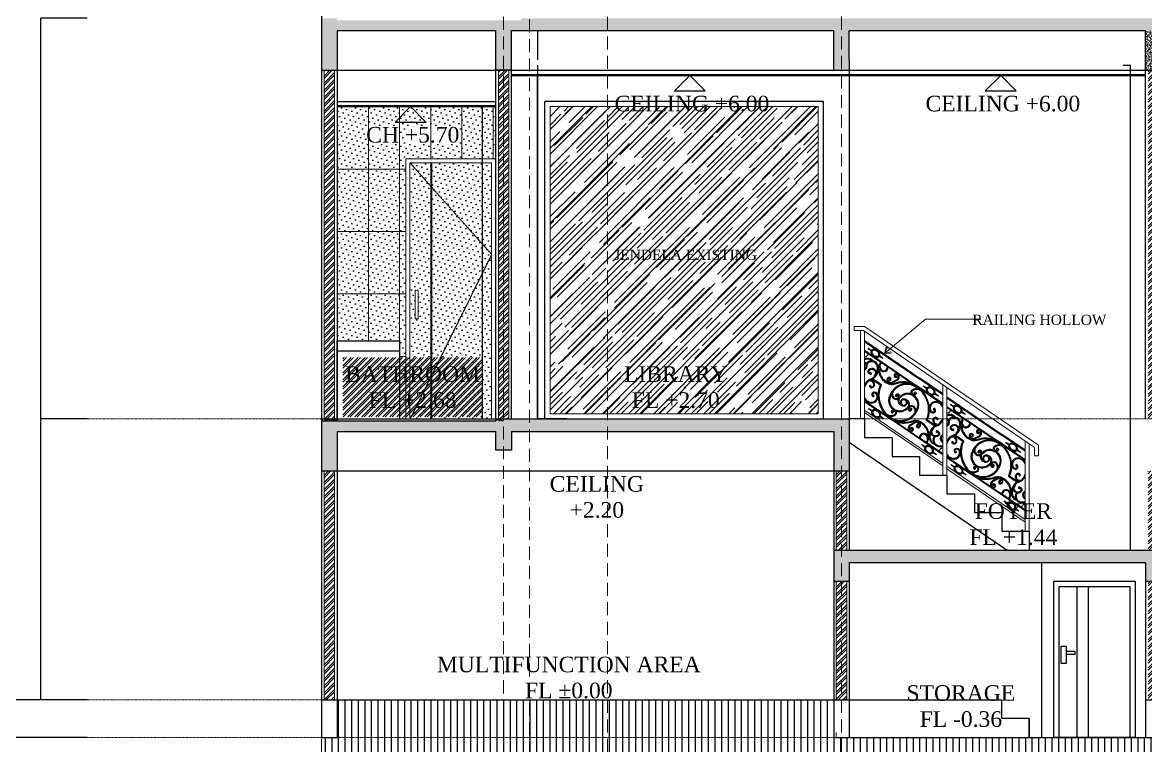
# Model space of a CAD drawing. Header units: millimetres. Extents: x -9564 to 494436, y -140371 to 4257.
# Drawn here: x 292177 to 302972, y -15362 to -8415 of the extents above; entities that cross this region are included whole.
import ezdxf

# ---------------------------------------------------------------- set-up
doc = ezdxf.new("R2010")
doc.units = ezdxf.units.MM
doc.header["$MEASUREMENT"] = 0
for name, pattern in [('DASHED', [0.75, 0.5, -0.25]), ('HIDDEN2', [0.1875, 0.125, -0.0625]), ('SLD-Solid', [0])]:
    doc.linetypes.add(name, pattern=pattern)
doc.layers.get('DEFPOINTS').update_dxf_attribs({"lineweight": 18})
for name, color, linetype, lineweight in [('8', 8, 'Continuous', 5), ('AS', 8, 'HIDDEN2', 5), ('DIM', 1, 'Continuous', 5), ('Dimensi', 252, 'Continuous', 9), ('DINDING', 1, 'Continuous', 20), ('DOOR OPENING', 4, 'SLD-Solid', 5), ('H. Dinding', 45, 'Continuous', 9)]:
    doc.layers.add(name, color=color, linetype=linetype, lineweight=lineweight)
for name, color, linetype in [('garis tipis', 251, 'Continuous'), ('gr', 251, 'Continuous'), ('HACH', 251, 'Continuous'), ('TEXT', 4, 'Continuous')]:
    doc.layers.add(name, color=color, linetype=linetype)
doc.styles.add('style1', font='times.ttf', dxfattribs={"height": 0.15})
doc.styles.add('style2', font='times.ttf', dxfattribs={"height": 0.18})
doc.dimstyles.new('ISO-25', dxfattribs={"dimtxt": 0.18, "dimasz": 0.12, "dimexe": 0.1, "dimexo": 0.1, "dimgap": 0.0625, "dimtad": 1, "dimtoh": 1, "dimdec": 0, "dimlfac": 1000, "dimtxsty": 'style2', "dimblk": 'ARCHTICK', "dimcen": 0.15, "dimclrd": 1, "dimclre": 1, "dimclrt": 4, "dimadec": 0, "dimazin": 0, "dimtfac": 1, "dimtdec": 0, "dimtmove": 0, "dimatfit": 3, "dimldrblk": 'OBLIQUE', "dimfxl": 1, "dimarcsym": 0})
pattern_1 = [(45, (251789.143, -140582.31), (-33.675954, 33.675954), []), (45, (251811.593, -140582.31), (-33.675954, 33.675954), [])]
pattern_2 = [(95, (184789.155, -140582.31), (28.018925, 23.5106715), [3.809999, -41.909992]), (40, (184789.155, -140582.31), (-32.003685, 22.0353416), [3.0479994, -33.5281105]), (145.451445, (184791.49, -140580.35), (-3.984759, 45.546012), [3.238001, -35.618042]), (91.1842, (184781.97, -140575.125), (44.28204, 32.390676), [5.714999, -62.864988]), (141.635558, (184785.66, -140572.425), (-1.417323, 68.56534), [4.857004, -53.427112]), (36.18415, (184781.97, -140575.125), (-1.417323, 68.56534), [4.571993, -50.291937]), (66, (184787.36, -140573.328), (35.903989, 6.9790285), [3.809999, -41.909992]), (11, (184787.36, -140573.33), (-17.307982, 34.788232), [3.0479994, -33.527994]), (116.451445, (184790.35, -140572.747), (18.596007, 41.767261), [3.238001, -35.617981]), (82.5, (184789.155, -140582.309), (-11.5210916, 12.3946804), [0, -33.1215938, 0, -34.0359936, 0, -33.6549937]), (52.5, (184789.155, -140582.309), (-4.7179446, 23.6173956), [0, -19.4055963, 0, -32.359594, 0, -12.8269976]), (12.5, (184781.145, -140590.319), (19.9855688, 18.3652357), [0, -12.6999976, 0, -39.6239925, 0, -52.57799]), (2.5, (184777.553, -140593.911), (17.3527776, 24.544474), [0, -16.509997, 0, -26.314395, 0, -37.337993])]
pattern_3 = [(45, (-203801.84, -168824.07), (-16.837977, 50.513931), [0, -47.624991])]

# ---------------------------------------------------------------- blocks, each defined once
blk = doc.blocks.new('aspot')
at = {"layer": 'AS'}
for p, q in [((110.262, 123.466), (110.262, 140.622)), ((112.012, 123.466), (112.012, 140.622)), ((112.262, 123.628), (112.262, 140.622)), ((113.012, 123.466), (113.012, 140.622)), ((115.26, 123.466), (115.26, 140.622))]:
    blk.add_line(p, q, dxfattribs=at)
blk = doc.blocks.new('_ArchTick')
at = {"color": 0, "linetype": 'ByBlock', "const_width": 0.15}
blk.add_lwpolyline([(-0.5, -0.5), (0.5, 0.5)], dxfattribs=at)
blk = doc.blocks.new('*D885')
at = {"color": 1, "lineweight": -2, "transparency": 16777216}
for p, q in [((292800, -14924), (291819, -14924)), ((291819, -15284), (291819, -14924)), ((292800, -15284), (291819, -15284))]:
    blk.add_line(p, q, dxfattribs=at)
at = {"layer": 'DEFPOINTS', "color": 0, "transparency": 16777216}
for p in [(291819, -14924), (292800, -14924), (292800, -15284)]:
    blk.add_point(p, dxfattribs=at)
at = {"color": 1, "lineweight": -2, "transparency": 16777216, "xscale": 0.12, "yscale": 0.12, "zscale": 0.12}
for p, rotation in [((291819, -14924), 90), ((291819, -15284), 270)]:
    blk.add_blockref('_ArchTick', p, dxfattribs=dict(at, rotation=rotation))
at = {"color": 4, "transparency": 16777216, "insert": (291819, -15104), "char_height": 0.18, "attachment_point": 5, "rotation": 90, "style": 'style2'}
blk.add_mtext('360000', dxfattribs=at)
blk = doc.blocks.new('_Oblique')
at = {"color": 0, "linetype": 'ByBlock', "lineweight": -2}
blk.add_line((-0.5, -0.5), (0.5, 0.5), dxfattribs=at)
blk = doc.blocks.new('*D736')
at = {"color": 1, "lineweight": -2, "transparency": 16777216}
for p, q in [((292800, -12224), (292354, -12224)), ((292354, -14924), (292354, -12224)), ((292800, -14924), (292354, -14924))]:
    blk.add_line(p, q, dxfattribs=at)
at = {"layer": 'DEFPOINTS', "color": 0, "transparency": 16777216}
for p in [(292354, -12224), (292800, -12224), (292800, -14924)]:
    blk.add_point(p, dxfattribs=at)
at = {"color": 1, "lineweight": -2, "transparency": 16777216, "xscale": 0.12, "yscale": 0.12, "zscale": 0.12}
for p, rotation in [((292354, -12224), 90), ((292354, -14924), 270)]:
    blk.add_blockref('_ArchTick', p, dxfattribs=dict(at, rotation=rotation))
at = {"color": 4, "transparency": 16777216, "insert": (292354, -13574), "char_height": 0.18, "attachment_point": 5, "rotation": 90, "style": 'style2'}
blk.add_mtext('2699999', dxfattribs=at)
blk = doc.blocks.new('*D886')
at = {"color": 1, "lineweight": -2, "transparency": 16777216}
for p, q in [((292800, -8374), (292354, -8374)), ((292354, -12224), (292354, -8374)), ((292800, -12224), (292354, -12224))]:
    blk.add_line(p, q, dxfattribs=at)
at = {"layer": 'DEFPOINTS', "color": 0, "transparency": 16777216}
for p in [(292354, -8374), (292800, -8374), (292800, -12224)]:
    blk.add_point(p, dxfattribs=at)
at = {"color": 1, "lineweight": -2, "transparency": 16777216, "xscale": 0.12, "yscale": 0.12, "zscale": 0.12}
for p, rotation in [((292354, -8374), 90), ((292354, -12224), 270)]:
    blk.add_blockref('_ArchTick', p, dxfattribs=dict(at, rotation=rotation))
at = {"color": 4, "transparency": 16777216, "insert": (292354, -10299), "char_height": 0.18, "attachment_point": 5, "rotation": 90, "style": 'style2'}
blk.add_mtext('3849999', dxfattribs=at)
blk = doc.blocks.new('*D738')
at = {"color": 1, "lineweight": -2, "transparency": 16777216}
for p, q in [((292354, -1074), (291819, -1074)), ((291819, -1074), (291819, -14924)), ((292354, -14924), (291819, -14924))]:
    blk.add_line(p, q, dxfattribs=at)
at = {"layer": 'DEFPOINTS', "color": 0, "transparency": 16777216}
for p in [(292354, -1074), (291819, -14924), (292354, -14924)]:
    blk.add_point(p, dxfattribs=at)
at = {"color": 1, "lineweight": -2, "transparency": 16777216, "xscale": 0.12, "yscale": 0.12, "zscale": 0.12}
for p, rotation in [((291819, -1074), 90), ((291819, -14924), 270)]:
    blk.add_blockref('_ArchTick', p, dxfattribs=dict(at, rotation=rotation))
at = {"color": 4, "transparency": 16777216, "insert": (291819, -7999), "char_height": 0.18, "attachment_point": 5, "rotation": 90, "style": 'style2'}
blk.add_mtext('13849997', dxfattribs=at)
blk = doc.blocks.new('*D923')
at = {"color": 1, "lineweight": -2, "transparency": 16777216}
for p, q in [((301813, -13604), (301975, -13604)), ((301975, -15284), (301975, -13604)), ((301813, -15284), (301975, -15284))]:
    blk.add_line(p, q, dxfattribs=at)
at = {"layer": 'DEFPOINTS', "color": 0, "transparency": 16777216}
for p in [(301813, -13604), (301975, -13604), (301813, -15284)]:
    blk.add_point(p, dxfattribs=at)
at = {"color": 1, "lineweight": -2, "transparency": 16777216, "xscale": 0.12, "yscale": 0.12, "zscale": 0.12}
for p, rotation in [((301975, -13604), 90), ((301975, -15284), 270)]:
    blk.add_blockref('_ArchTick', p, dxfattribs=dict(at, rotation=rotation))
at = {"color": 4, "transparency": 16777216, "insert": (301974, -14444), "char_height": 0.18, "attachment_point": 5, "rotation": 90, "style": 'style2'}
blk.add_mtext('1680000', dxfattribs=at)
blk = doc.blocks.new('*D799')
at = {"color": 1, "lineweight": -2, "transparency": 16777216}
for p, q in [((302756, -8824), (302826, -8824)), ((302826, -13484), (302826, -8824)), ((302756, -13484), (302826, -13484))]:
    blk.add_line(p, q, dxfattribs=at)
at = {"layer": 'DEFPOINTS', "color": 0, "transparency": 16777216}
for p in [(302756, -8824), (302826, -8824), (302756, -13484)]:
    blk.add_point(p, dxfattribs=at)
at = {"color": 1, "lineweight": -2, "transparency": 16777216, "xscale": 0.12, "yscale": 0.12, "zscale": 0.12}
for p, rotation in [((302826, -8824), 90), ((302826, -13484), 270)]:
    blk.add_blockref('_ArchTick', p, dxfattribs=dict(at, rotation=rotation))
at = {"color": 4, "transparency": 16777216, "insert": (302826, -11154), "char_height": 0.18, "attachment_point": 5, "rotation": 90, "style": 'style2'}
blk.add_mtext('4659999', dxfattribs=at)
blk = doc.blocks.new('*D955')
at = {"color": 1, "lineweight": -2, "transparency": 16777216}
for p, q in [((296599, -12224), (296599, -9224)), ((296600, -9224), (296600, -9224)), ((296600, -12224), (296600, -12224))]:
    blk.add_line(p, q, dxfattribs=at)
at = {"layer": 'DEFPOINTS', "color": 0, "transparency": 16777216}
for p in [(296599, -9224), (296599, -9224), (296599, -12224)]:
    blk.add_point(p, dxfattribs=at)
at = {"color": 1, "lineweight": -2, "transparency": 16777216, "xscale": 0.12, "yscale": 0.12, "zscale": 0.12}
for p, rotation in [((296599, -9224), 90), ((296599, -12224), 270)]:
    blk.add_blockref('_ArchTick', p, dxfattribs=dict(at, rotation=rotation))
at = {"color": 4, "transparency": 16777216, "insert": (296599, -10724), "char_height": 0.18, "attachment_point": 5, "rotation": 90, "style": 'style2'}
blk.add_mtext('2999999', dxfattribs=at)
blk = doc.blocks.new('*D956')
at = {"color": 1, "lineweight": -2, "transparency": 16777216}
for p, q in [((297504, -8924), (297126, -8924)), ((297127, -12224), (297127, -8924)), ((297407, -12224), (297126, -12224))]:
    blk.add_line(p, q, dxfattribs=at)
at = {"layer": 'DEFPOINTS', "color": 0, "transparency": 16777216}
for p in [(297127, -8924), (297505, -8924), (297407, -12224)]:
    blk.add_point(p, dxfattribs=at)
at = {"color": 1, "lineweight": -2, "transparency": 16777216, "xscale": 0.12, "yscale": 0.12, "zscale": 0.12}
for p, rotation in [((297127, -8924), 90), ((297127, -12224), 270)]:
    blk.add_blockref('_ArchTick', p, dxfattribs=dict(at, rotation=rotation))
at = {"color": 4, "transparency": 16777216, "insert": (297126, -10574), "char_height": 0.18, "attachment_point": 5, "rotation": 90, "style": 'style2'}
blk.add_mtext('3299999', dxfattribs=at)
blk = doc.blocks.new('rjdr')
at = {"layer": 'gr'}
for p, q in [((672.266, 27.531), (673.303, 27.531)), ((672.274, 27.519), (673.303, 27.519)), ((672.349, 27.409), (673.303, 27.409)), ((672.357, 27.397), (672.783, 27.397)), ((672.371, 27.464), (672.438, 27.471)), ((672.371, 27.464), (672.438, 27.456)), ((672.453, 27.457), (672.453, 27.47)), ((672.574, 27.457), (672.574, 27.47)), ((672.656, 27.464), (672.588, 27.456)), ((672.656, 27.464), (672.589, 27.471)), ((673.303, 27.397), (672.799, 27.397)), ((673.726, 27.531), (673.303, 27.531)), ((673.734, 27.519), (673.303, 27.519)), ((673.809, 27.409), (673.303, 27.409)), ((673.817, 27.397), (673.303, 27.397)), ((673.405, 27.464), (673.472, 27.471)), ((673.405, 27.464), (673.472, 27.456)), ((673.487, 27.457), (673.486, 27.47)), ((673.607, 27.457), (673.607, 27.47)), ((673.689, 27.464), (673.622, 27.471)), ((673.689, 27.464), (673.622, 27.456)), ((672.702, 27.211), (672.707, 27.195)), ((672.672, 27.086), (672.655, 27.045)), ((673.934, 27.08), (673.951, 27.121)), ((673.904, 26.954), (673.899, 26.977)), ((672.787, 26.768), (673.303, 26.768)), ((672.794, 26.757), (673.303, 26.757)), ((672.906, 26.701), (672.973, 26.708)), ((672.906, 26.701), (672.973, 26.694)), ((672.988, 26.694), (672.988, 26.708)), ((673.108, 26.694), (673.109, 26.708)), ((673.19, 26.701), (673.123, 26.708)), ((673.19, 26.701), (673.123, 26.694)), ((674.254, 26.757), (673.303, 26.757)), ((673.38, 26.768), (673.807, 26.768)), ((674.247, 26.768), (673.823, 26.768)), ((673.893, 26.701), (673.96, 26.708)), ((673.893, 26.701), (673.961, 26.694)), ((673.975, 26.694), (673.975, 26.708)), ((674.096, 26.694), (674.096, 26.708)), ((674.178, 26.701), (674.11, 26.694)), ((674.178, 26.701), (674.111, 26.708))]:
    blk.add_line(p, q, dxfattribs=at)
for points in [[(672.437, 27.398, -0.049761), (672.429, 27.356, -0.049761)], [(672.654, 27.397, 0.440827), (672.925, 27.187, 0.241057), (673.032, 27.244, -0.229836), (673.303, 27.397, -0.229836)], [(672.667, 27.398, 0.049761), (672.675, 27.356, 0.049761)], [(672.696, 27.306, 0.315329), (672.924, 27.2, 0.243219), (673.021, 27.252, -0.175399), (673.226, 27.397, -0.175399)], [(672.942, 27.251, 0.748932), (672.897, 27.276, 0.482419), (672.903, 27.213, 0.438668), (672.989, 27.237), (673.027, 27.309, 0.438668), (672.996, 27.392, 0.482419), (672.941, 27.362, 0.748932), (672.987, 27.339)], [(672.929, 27.258, 0.638355), (672.906, 27.267, 0.482419), (672.91, 27.224, 0.438668), (672.978, 27.243), (673.015, 27.315, 0.438668), (672.991, 27.38, 0.482419), (672.954, 27.36, 0.638355), (672.975, 27.345, 0.638355)], [(673.311, 27.397, 0.454668), (673.064, 27.051, 0.499228), (673.303, 26.917)], [(673.359, 27.385, 0.409698), (673.071, 27.14)], [(673.377, 27.31, -0.420873), (673.379, 27.274, -0.79064), (673.302, 27.319, -0.209326), (673.359, 27.385, -0.209326)], [(673.373, 27.292, -0.195242), (673.369, 27.283, -0.79064), (673.314, 27.315, -0.485907), (673.455, 27.369, -0.281412), (673.74, 27.054), (673.903, 27.054)], [(673.376, 27.397, -0.328876), (673.751, 27.067), (673.91, 27.067)], [(673.826, 27.385, 0.251881), (673.705, 27.372, 0.449029), (673.681, 27.227, 0.37091), (673.765, 27.205, 0.803792), (673.749, 27.274)], [(673.841, 27.362, 0.307943), (673.712, 27.361, 0.452143), (673.692, 27.235, 0.37091), (673.759, 27.217, 0.633147), (673.759, 27.259)], [(672.422, 27.302, -0.049287), (672.447, 27.328, -0.277306), (672.552, 27.346, -0.277306)], [(672.43, 27.29, -0.055524), (672.456, 27.318, -0.23922), (672.535, 27.338, -0.23922)], [(672.519, 27.16, 0.255004), (672.531, 27.201, 0.407174), (672.455, 27.255, 0.407174)], [(672.512, 27.171, 0.234341), (672.519, 27.198, 0.375794), (672.463, 27.242, 0.375794)], [(672.535, 27.338, 0.254457), (672.486, 27.252)], [(672.707, 27.195, 0.208746), (672.648, 27.318, 0.656536), (672.499, 27.246)], [(672.703, 27.112, 0.335214), (672.657, 27.328, 0.277306), (672.552, 27.346, 0.277306)], [(672.635, 27.151, -0.618422), (672.573, 27.201, -0.762439), (672.702, 27.211, -0.465487)], [(672.617, 27.16, -0.487847), (672.585, 27.198, -0.716967), (672.687, 27.213, -0.08125), (672.701, 27.144, -0.08125)], [(673.303, 27.249, 0.263082), (673.201, 27.115, 0.609069), (673.303, 27.029, 0.600329)], [(673.308, 27.237, 0.264222), (673.214, 27.112, 0.49606), (673.274, 27.037, 0.49606)], [(673.295, 26.768, 0.454668), (673.541, 27.115, 0.499228), (673.303, 27.248)], [(673.535, 27.077, 0.033739), (673.529, 27.112, 0.500513), (673.308, 27.236)], [(673.86, 27.168, 0.487847), (673.836, 27.124, 0.701781), (673.941, 27.131, 0.106314), (673.936, 27.223, 0.106314)], [(672.655, 27.045, 0.028062), (672.652, 27.038, 0.077789), (672.652, 26.966, 0.077789)], [(672.748, 26.998, 0.466865), (672.77, 27.041, 0.701781), (672.665, 27.035, 0.112896), (672.671, 26.937, 0.112896)], [(672.672, 27.086, 0.096607), (672.701, 27.144, 0.096607)], [(672.681, 27.077, 0.036742), (672.696, 27.099, 0.036742)], [(672.735, 26.985, 0.589084), (672.782, 27.046, 0.465487), (672.681, 27.077, 0.465487)], [(673.229, 26.855, -0.420873), (673.227, 26.892, -0.79064), (673.304, 26.847, -0.481191), (673.146, 26.784, -0.27345), (672.855, 27.099), (672.696, 27.099)], [(673.233, 26.874, -0.197474), (673.237, 26.883, -0.79064), (673.292, 26.851, -0.485907), (673.151, 26.796, -0.281412), (672.866, 27.112), (672.703, 27.112)], [(673.072, 27.151, 0.419782), (673.138, 27.058, 0.625424), (673.181, 27.119, 0.575831), (673.151, 27.12, 0.575831)], [(673.071, 27.089, 0.220965), (673.136, 27.045, 0.625424), (673.193, 27.126, 0.805692), (673.136, 27.109)], [(673.071, 27.089, 0.033739), (673.077, 27.053, 0.500513), (673.298, 26.929)], [(673.298, 26.929, 0.264222), (673.392, 27.053, 0.49606), (673.332, 27.129, 0.49606)], [(673.303, 26.917, 0.263082), (673.405, 27.051, 0.609069), (673.303, 27.137, 0.600329)], [(673.535, 27.077, 0.220965), (673.47, 27.12, 0.625424), (673.413, 27.04, 0.805692), (673.47, 27.057)], [(673.534, 27.014, 0.419782), (673.468, 27.108, 0.625424), (673.425, 27.046, 0.575831), (673.455, 27.046, 0.575831)], [(673.875, 27.18, 0.618422), (673.824, 27.119, 0.465487), (673.925, 27.089, 0.465487)], [(673.903, 27.054, 0.335214), (673.949, 26.838, 0.277306), (674.054, 26.819, 0.224956)], [(673.934, 27.08, 0.096628), (673.905, 27.022, 0.096628)], [(673.925, 27.089, 0.036742), (673.91, 27.067, 0.036742)], [(673.951, 27.121, 0.028062), (673.953, 27.128, 0.073368), (673.955, 27.196, 0.073368)], [(672.764, 26.802, 0.31931), (672.883, 26.805, 0.445068), (672.913, 26.931, 0.37091), (672.846, 26.949, 0.628897), (672.846, 26.907)], [(672.779, 26.779, 0.256939), (672.89, 26.794, 0.442856), (672.924, 26.938, 0.37091), (672.84, 26.96, 0.802933), (672.857, 26.892)], [(673.247, 26.781, 0.409698), (673.535, 27.025)], [(673.952, 26.768, 0.440827), (673.681, 26.979, 0.241057), (673.574, 26.921, -0.23354), (673.298, 26.768, -0.229836)], [(673.91, 26.859, 0.315329), (673.682, 26.966, 0.243219), (673.585, 26.914, -0.175399), (673.38, 26.768, -0.175399)], [(673.664, 26.914, 0.748932), (673.709, 26.889, 0.482419), (673.702, 26.952, 0.438668), (673.617, 26.929), (673.579, 26.857, 0.438668), (673.609, 26.773, 0.482419), (673.665, 26.804, 0.748932), (673.618, 26.826)], [(673.677, 26.907, 0.638355), (673.7, 26.899, 0.482419), (673.695, 26.941, 0.438668), (673.628, 26.923), (673.591, 26.851, 0.438668), (673.615, 26.785, 0.482419), (673.652, 26.806, 0.638355), (673.631, 26.82, 0.638355)], [(673.899, 26.977, 0.218237), (673.958, 26.848, 0.231532), (674.034, 26.827)], [(673.974, 27.013, -0.618422), (674.036, 26.964, -0.749177), (673.904, 26.954, -0.465487)], [(673.991, 27.004, -0.487847), (674.023, 26.967, -0.701781), (673.919, 26.952, -0.08125), (673.905, 27.022, -0.08125)], [(674.182, 26.862, -0.04666), (674.159, 26.838, -0.631441), (673.988, 26.912)], [(674.175, 26.874, -0.052671), (674.15, 26.848, -0.650594), (674.001, 26.918)], [(674.085, 27.005, 0.259442), (674.072, 26.964, 0.396455), (674.149, 26.91)], [(674.092, 26.994, 0.240676), (674.085, 26.967, 0.362984), (674.141, 26.923)], [(673.939, 26.767, 0.049761), (673.931, 26.81, 0.049761)], [(674.169, 26.767, -0.049761), (674.177, 26.81, -0.049761)]]:
    blk.add_lwpolyline(points, format="xyb", dxfattribs=at)
for centre, radius, start, end in [((672.74, 27.36), 0.0698, 230.7352, 32.1095), ((672.74, 27.36), 0.0567, 257.1666, 40.8328), ((672.359, 27.376), 0.0729, 312.5342, 343.941), ((672.745, 27.376), 0.0729, 196.059, 256.0678), ((672.932, 27.249), 0.00997, 106.4988, 15.14), ((672.984, 27.349), 0.00997, 290.0063, 198.6474), ((673.366, 27.303), 0.0138, 30.9359, 301.0942), ((673.748, 27.262), 0.0116, 86.0088, 342.2411), ((672.63, 27.163), 0.0131, 291.7363, 194.276), ((675.563, 27.28), 2.502, 185.2193, 185.236), ((673.149, 27.106), 0.0138, 170.3041, 82.1524), ((673.303, 27.083), 0.0538, 90, 237.9542), ((673.303, 27.083), 0.0423, 90, 270), ((673.303, 27.083), 0.0538, 270, 57.9542), ((673.303, 27.083), 0.0423, 270, 90), ((673.456, 27.059), 0.0138, 350.3041, 262.1524), ((671.043, 26.886), 2.502, 5.2193, 5.236), ((673.873, 27.167), 0.0131, 177.0762, 79.6158), ((672.735, 26.998), 0.0131, 359.9857, 270), ((672.857, 26.904), 0.0116, 266.5587, 161.65), ((673.24, 26.862), 0.0138, 210.9359, 121.0942), ((673.674, 26.917), 0.00997, 286.4988, 195.14), ((673.866, 26.805), 0.0698, 50.7352, 212.1095), ((673.866, 26.805), 0.0567, 77.1666, 220.8328), ((673.861, 26.79), 0.0729, 16.059, 76.0678), ((673.979, 27.001), 0.0131, 111.7363, 14.276), ((673.622, 26.817), 0.00997, 110.0063, 18.6474), ((674.247, 26.79), 0.0729, 133.9915, 163.941)]:
    blk.add_arc(centre, radius, start, end, dxfattribs=at)
for centre, major_axis, ratio, start_param, end_param in [((672.513, 27.464), (0.0757, -0.0006), 0.731782, 0.137009, 3.026341), ((672.513, 27.464), (-0.0757, -0.0005), 0.731779, 0.128664, 2.993114), ((673.547, 27.464), (0.0757, -0.0006), 0.731782, 0.137009, 3.026341), ((673.547, 27.464), (-0.0757, -0.0005), 0.731779, 0.128664, 2.993114), ((673.048, 26.701), (0.0757, -0.0006), 0.731782, 0.137009, 3.026341), ((673.048, 26.701), (-0.0757, -0.0005), 0.731779, 0.128664, 2.993114), ((674.036, 26.701), (0.0757, -0.0006), 0.731782, 0.137009, 3.026341), ((674.036, 26.701), (-0.0757, -0.0005), 0.731779, 0.128664, 2.993114)]:
    blk.add_ellipse(centre, major_axis=major_axis, ratio=ratio, start_param=start_param, end_param=end_param, dxfattribs=at)
for points, knots in [([(672.574, 27.47), (672.571, 27.482), (672.557, 27.496), (672.517, 27.507), (672.492, 27.505), (672.463, 27.489), (672.455, 27.479), (672.453, 27.47)], [0.181238, 0.181238, 0.181238, 0.181238, 1.198454, 1.198454, 2.21567, 2.21567, 2.967746, 2.967746, 2.967746, 2.967746]), ([(672.453, 27.457), (672.457, 27.445), (672.47, 27.432), (672.51, 27.421), (672.535, 27.423), (672.564, 27.439), (672.571, 27.448), (672.574, 27.457)], [0.193473, 0.193473, 0.193473, 0.193473, 1.201342, 1.201342, 2.20921, 2.20921, 2.941443, 2.941443, 2.941443, 2.941443]), ([(673.607, 27.47), (673.604, 27.482), (673.59, 27.496), (673.55, 27.507), (673.525, 27.505), (673.496, 27.489), (673.489, 27.479), (673.486, 27.47)], [0.181238, 0.181238, 0.181238, 0.181238, 1.198454, 1.198454, 2.21567, 2.21567, 2.967746, 2.967746, 2.967746, 2.967746]), ([(673.487, 27.457), (673.49, 27.445), (673.503, 27.432), (673.543, 27.421), (673.568, 27.423), (673.597, 27.439), (673.604, 27.448), (673.607, 27.457)], [0.193473, 0.193473, 0.193473, 0.193473, 1.201342, 1.201342, 2.20921, 2.20921, 2.941443, 2.941443, 2.941443, 2.941443]), ([(673.109, 26.708), (673.106, 26.72), (673.092, 26.733), (673.052, 26.745), (673.027, 26.742), (672.998, 26.726), (672.99, 26.716), (672.988, 26.708)], [0.181238, 0.181238, 0.181238, 0.181238, 1.198454, 1.198454, 2.21567, 2.21567, 2.967746, 2.967746, 2.967746, 2.967746]), ([(672.988, 26.694), (672.991, 26.682), (673.005, 26.669), (673.045, 26.658), (673.07, 26.661), (673.099, 26.676), (673.106, 26.686), (673.108, 26.694)], [0.193473, 0.193473, 0.193473, 0.193473, 1.201342, 1.201342, 2.20921, 2.20921, 2.941443, 2.941443, 2.941443, 2.941443]), ([(674.096, 26.708), (674.093, 26.72), (674.079, 26.733), (674.039, 26.745), (674.014, 26.742), (673.985, 26.726), (673.977, 26.716), (673.975, 26.708)], [0.181238, 0.181238, 0.181238, 0.181238, 1.198454, 1.198454, 2.21567, 2.21567, 2.967746, 2.967746, 2.967746, 2.967746]), ([(673.975, 26.694), (673.979, 26.682), (673.992, 26.669), (674.032, 26.658), (674.057, 26.661), (674.086, 26.676), (674.093, 26.686), (674.096, 26.694)], [0.193473, 0.193473, 0.193473, 0.193473, 1.201342, 1.201342, 2.20921, 2.20921, 2.941443, 2.941443, 2.941443, 2.941443])]:
    blk.add_open_spline(points, degree=3, knots=knots, dxfattribs=at)
blk = doc.blocks.new('gsge')
at = {"layer": 'H. Dinding'}
for p, q in [((662.541, -3.194), (662.256, -3.194)), ((662.256, -3.194), (662.256, -3.308)), ((662.506, -3.308), (662.256, -3.308)), ((662.427, -3.308), (662.427, -5.731)), ((662.506, -3.308), (667.206, -6.515)), ((662.541, -3.194), (667.32, -6.455)), ((662.541, -5.731), (662.541, -3.332)), ((664.688, -4.797), (664.688, -7.273)), ((664.802, -7.273), (664.802, -4.875)), ((664.688, -5.023), (664.688, -6.953)), ((664.688, -6.953), (662.541, -5.489)), ((664.688, -7.023), (662.541, -5.558)), ((666.949, -6.34), (666.949, -8.816)), ((667.063, -8.816), (667.063, -6.418)), ((667.32, -6.741), (667.32, -6.455)), ((667.32, -6.455), (667.32, -6.741)), ((666.949, -6.565), (666.949, -8.496)), ((667.206, -6.741), (667.206, -6.515)), ((667.32, -6.741), (667.206, -6.741)), ((666.949, -8.496), (664.802, -7.031)), ((666.949, -8.565), (664.802, -7.101))]:
    blk.add_line(p, q, dxfattribs=at)
at = {"xscale": 1.779943671843308, "yscale": 1.779943671843308, "zscale": 1.779943671843308, "rotation": 325.687851825189}
for p in [(-353.445, 630.465), (-351.184, 628.922)]:
    blk.add_blockref('rjdr', p, dxfattribs=at)

msp = doc.modelspace()

# ---------------------------------------------------------------- hatches: boundary and pattern name
h = msp.add_hatch()
h.set_pattern_fill('ANSI32', color=8, scale=4.999999)
h.set_pattern_definition(pattern_1)
h.paths.add_polyline_path([(303696.5238, -8773.5389), (303646.5238, -8773.5389), (303646.5238, -11463.5753), (303696.5238, -11463.5752)])
h.paths.add_polyline_path([(303646.5238, -8773.5389), (303596.5238, -8773.5389), (303596.5238, -11463.5753), (303646.5238, -11463.5753)])
h.paths.add_polyline_path([(303096.5238, -8873.5388), (303046.5239, -8873.5388), (303046.5239, -12223.5382), (303096.5238, -12223.5382)])
h.paths.add_polyline_path([(303046.5239, -8873.5388), (302996.5238, -8873.5388), (302996.5238, -12223.5382), (303046.5239, -12223.5382)])
h.paths.add_polyline_path([(303696.5238, -11763.5753), (303646.5238, -11763.5753), (303646.5238, -12223.5382), (303696.5238, -12223.5382)])
h.paths.add_polyline_path([(303646.5238, -11763.5753), (303596.5238, -11763.5753), (303596.5238, -12223.5382), (303646.5238, -12223.5382)])
h.paths.add_polyline_path([(295255.7749, -12203.5812), (296598.2584, -12203.5812), (296598.2584, -11633.3037), (295255.7749, -11633.3037)])
h = msp.add_hatch()
h.set_pattern_fill('ANSI32', color=8, scale=4.999999)
h.set_pattern_definition(pattern_1)
h.paths.add_polyline_path([(296851.5226, -8873.5388), (296801.5234, -8873.5388), (296801.5234, -12223.5382), (296851.5226, -12223.5382)])
h.paths.add_polyline_path([(296801.5234, -8873.5388), (296751.5226, -8873.5388), (296751.5226, -12223.5382), (296801.5234, -12223.5382)])
h.paths.add_polyline_path([(295176.5237, -8873.5388), (295076.5238, -8873.5388), (295076.5238, -12223.5382), (295176.5237, -12223.5382)])
h = msp.add_hatch()
h.set_pattern_fill('DOTS', color=8, scale=29.999994, angle=45)
h.set_pattern_definition(pattern_3)
h.paths.add_polyline_path([(296726.5226, -9723.5387), (296726.5226, -9223.5388), (295201.5237, -9223.5388), (295201.5237, -11473.5383), (295801.5236, -11473.5383), (295801.5236, -12223.5382), (295861.5236, -12223.5382), (295861.5236, -9723.5387)])
h = msp.add_hatch()
h.set_pattern_fill('AR-RROOF', color=8, scale=4.999999, angle=45)
h.set_pattern_definition([(45, (184789.16, -140582.31), (107.76305, 287.36814), [1904.9996, -254, 634.9999, -127]), (45, (184863.69, -140417.97), (-209.23993, 29.63484), [380.9999, -41.91, 761.99986, -95.25]), (45, (184757.724, -140461.075), (406.805526, 527.140935), [1015.9998, -177.79997, 507.9999, -126.99998])])
h.paths.add_polyline_path([(297249.0252, -9223.5388), (299826.5247, -9223.5388), (299826.5247, -12173.5382), (297249.0252, -12173.5382)])
h = msp.add_hatch()
h.set_pattern_fill('DOTS', color=8, scale=29.999994, angle=45)
h.set_pattern_definition(pattern_3)
h.paths.add_polyline_path([(296111.5236, -11800.8627), (296111.5236, -12223.5382), (296686.5226, -12223.5382), (296686.5226, -10643.5385)])
h.paths.add_polyline_path([(295901.5236, -12223.5382), (296101.5236, -11820.9901), (296101.5236, -9987.7427), (295901.5236, -9763.5387)])
h.paths.add_polyline_path([(295981.5236, -11261.0384), (295951.5236, -11261.0384), (295951.5236, -10986.0384), (295981.5236, -10986.0384)], flags=16)
h.paths.add_polyline_path([(295901.5236, -12223.5382), (296101.5236, -12223.5382), (296101.5236, -11820.9901)], flags=17)
h.paths.add_polyline_path([(296111.5236, -11800.8627), (296686.5226, -10643.5385), (296111.5236, -9998.9529)])
h.paths.add_polyline_path([(296111.5236, -9763.5387), (296111.5236, -9998.9529), (296686.5226, -10643.5385), (296686.5226, -9763.5387)])
h.paths.add_polyline_path([(296101.5236, -9987.7427), (296101.5236, -9763.5387), (295901.5236, -9763.5387)], flags=17)
h = msp.add_hatch()
h.set_pattern_fill('ANSI32', color=8, scale=4.999999)
h.set_pattern_definition([(45, (-203801.84, -168824.07), (-33.675954, 33.675954), []), (45, (-203779.39, -168824.07), (-33.675954, 33.675954), [])])
h.paths.add_polyline_path([(295176.5237, -12723.5381), (295076.5238, -12723.5381), (295076.5238, -14923.5377), (295176.5237, -14923.5377)])
h = msp.add_hatch()
h.set_pattern_fill('ANSI32', color=8, scale=4.999999)
h.set_pattern_definition(pattern_1)
h.paths.add_polyline_path([(303696.5238, -13483.538), (303646.5238, -13483.538), (303646.5238, -14923.5377), (303696.5238, -14923.5377)])
h.paths.add_polyline_path([(303646.5238, -13483.538), (303596.5238, -13483.538), (303596.5238, -14923.5377), (303646.5238, -14923.5377)])
h.paths.add_polyline_path([(303646.5238, -12723.5381), (303596.5238, -12723.5381), (303596.5238, -13483.538), (303646.5238, -13483.538)])
h.paths.add_polyline_path([(303696.5238, -12723.5381), (303646.5238, -12723.5381), (303646.5238, -13483.538), (303696.5238, -13483.538)])
h.paths.add_polyline_path([(303046.5239, -12723.5381), (302996.5238, -12723.5381), (302996.5238, -13483.538), (303046.5239, -13483.538)])
h.paths.add_polyline_path([(303096.5238, -12723.5381), (303046.5239, -12723.5381), (303046.5239, -13483.538), (303096.5238, -13483.538)])
h.paths.add_polyline_path([(303046.5239, -13783.5379), (302996.5238, -13783.5379), (302996.5238, -14923.5377), (303046.5239, -14923.5377)])
h.paths.add_polyline_path([(303096.5238, -13783.5379), (303046.5239, -13783.5379), (303046.5239, -14923.5377), (303096.5238, -14923.5377)])
h.paths.add_polyline_path([(300049.0245, -13783.5379), (299999.0245, -13783.5379), (299999.0245, -14923.5377), (300049.0245, -14923.5377)])
h.paths.add_polyline_path([(300099.0245, -13783.5379), (300049.0245, -13783.5379), (300049.0245, -14923.5377), (300099.0245, -14923.5377)])
h.paths.add_polyline_path([(300099.0245, -12723.5381), (300049.0245, -12723.5381), (300049.0245, -13483.538), (300099.0245, -13483.538)])
h.paths.add_polyline_path([(300049.0245, -12723.5381), (299999.0245, -12723.5381), (299999.0245, -13483.538), (300049.0245, -13483.538)])
h.paths.add_polyline_path([(296150.1704, -14993.7417), (298704.4418, -14993.7417), (298704.4418, -14423.4643), (296150.1704, -14423.4643)], flags=9)
h = msp.add_hatch()
h.set_pattern_fill('ANSI31', color=8, scale=19.999996, angle=45)
h.set_pattern_definition([(90, (184789.155, -140582.31), (-63.499988, 0), [])])
h.paths.add_polyline_path([(300049.0245, -15283.5376), (299974.0245, -15283.5376), (299974.0245, -14923.5377), (297801.5232, -14923.5377), (297801.5232, -15483.5376), (300049.0245, -15483.5376)])
h.paths.add_polyline_path([(297801.5232, -14923.5377), (297051.5234, -14923.5377), (297051.5234, -15483.5376), (297801.5232, -15483.5376)])
h.paths.add_polyline_path([(297051.5234, -14923.5377), (296801.5234, -14923.5377), (296801.5234, -15483.5376), (297051.5234, -15483.5376)])
h.paths.add_polyline_path([(296801.5234, -14923.5377), (295201.5237, -14923.5377), (295201.5237, -15283.5376), (295051.5238, -15283.5376), (295051.5238, -15483.5376), (296801.5234, -15483.5376)])
h.paths.add_polyline_path([(302971.5242, -15283.5376), (300049.0245, -15283.5376), (300049.0245, -15483.5376), (302971.5242, -15483.5376)])
h.paths.add_polyline_path([(303646.5238, -14923.5377), (303121.5242, -14923.5377), (303121.5242, -15483.5376), (303646.5238, -15483.5376)])
h.paths.add_polyline_path([(303121.5242, -15283.5376), (303046.5239, -15283.5376), (303046.5239, -15483.5376), (303121.5242, -15483.5376)])
h.paths.add_polyline_path([(303046.5239, -15283.5376), (302971.5242, -15283.5376), (302971.5242, -15483.5376), (303046.5239, -15483.5376)])
h.paths.add_polyline_path([(303721.5238, -14923.5377), (303721.5238, -15283.5376), (303646.5238, -15283.5376), (303646.5238, -15483.5376), (312696.5223, -15483.5376), (312696.5223, -14923.5377)])
at = {"layer": 'DIM', "true_color": 0x636466}
h = msp.add_hatch(dxfattribs=at)
h.set_pattern_fill('AR-CONC', color=251, scale=0.2, angle=45)
h.set_pattern_definition([(95, (184789.155, -140532.31), (28.018925, 23.5106715), [3.809999, -41.909992]), (40, (184789.155, -140532.31), (-32.003685, 22.0353416), [3.0479994, -33.5281105]), (145.451445, (184791.49, -140530.35), (-3.984759, 45.546012), [3.238001, -35.618042]), (91.1842, (184781.97, -140525.125), (44.28204, 32.390676), [5.714999, -62.864988]), (141.635558, (184785.66, -140522.425), (-1.417323, 68.56534), [4.857004, -53.427112]), (36.18415, (184781.97, -140525.125), (-1.417323, 68.56534), [4.571993, -50.291937]), (66, (184787.36, -140523.328), (35.903989, 6.9790285), [3.809999, -41.909992]), (11, (184787.36, -140523.33), (-17.307982, 34.788232), [3.0479994, -33.527994]), (116.451445, (184790.35, -140522.747), (18.596007, 41.767261), [3.238001, -35.617981]), (82.5, (184789.155, -140532.309), (-11.5210916, 12.3946804), [0, -33.1215938, 0, -34.0359936, 0, -33.6549937]), (52.5, (184789.155, -140532.309), (-4.7179446, 23.6173956), [0, -19.4055963, 0, -32.359594, 0, -12.8269976]), (12.5, (184781.145, -140540.319), (19.9855688, 18.3652357), [0, -12.6999976, 0, -39.6239925, 0, -52.57799]), (2.5, (184777.553, -140543.911), (17.3527776, 24.544474), [0, -16.509997, 0, -26.314395, 0, -37.337993])])
h.paths.add_polyline_path([(297801.5232, -8373.5389), (297051.5234, -8373.5389), (297051.5234, -8493.5389), (297801.5232, -8493.5389)])
h.paths.add_polyline_path([(300049.0245, -8373.5389), (297801.5232, -8373.5389), (297801.5232, -8493.5389), (299974.0245, -8493.5389), (299974.0245, -8873.5388), (300049.0245, -8873.5388)])
h.paths.add_polyline_path([(302971.5238, -8373.5389), (300049.0245, -8373.5389), (300049.0245, -8873.5388), (300124.0245, -8873.5388), (300124.0245, -8493.5389), (302971.5238, -8493.5389)])
h.paths.add_polyline_path([(303721.5231, -8373.5389), (302971.5238, -8373.5389), (302971.5238, -8493.5389), (303721.5231, -8493.5389)])
h.paths.add_polyline_path([(296971.5253, -8373.5389), (296971.5253, -8393.5389), (296801.5234, -8393.5389), (296801.5234, -8873.5388), (296876.5226, -8873.5388), (296876.5226, -8493.5389), (297051.5234, -8493.5389), (297051.5234, -8373.5389)])
h.paths.add_polyline_path([(296801.5234, -8393.5389), (295201.5237, -8393.5389), (295201.5237, -8373.5389), (295051.5238, -8373.5389), (295051.5238, -8873.5388), (295201.5237, -8873.5388), (295201.5237, -8493.5389), (296726.5226, -8493.5389), (296726.5226, -8873.5388), (296801.5234, -8873.5388)])
h = msp.add_hatch(dxfattribs=at)
h.set_pattern_fill('AR-CONC', color=251, scale=0.2, angle=45)
h.set_pattern_definition([(95, (184789.155, -140582.31), (28.018925, 23.5106715), [3.809999, -41.909992]), (40, (184789.155, -140582.31), (-32.003685, 22.0353416), [3.0479994, -33.5281105]), (145.451445, (184791.49, -140580.35), (-3.984759, 45.546012), [3.238001, -35.618042]), (91.1842, (184781.97, -140575.125), (44.28204, 32.390676), [5.714999, -62.864988]), (141.635558, (184785.66, -140572.425), (-1.417323, 68.56534), [4.857004, -53.427112]), (36.18415, (184781.97, -140575.125), (-1.417323, 68.56534), [4.571993, -50.291937]), (66, (184787.36, -140573.328), (35.903989, 6.9790285), [3.809999, -41.909992]), (11, (184787.36, -140573.33), (-17.307982, 34.788232), [3.0479994, -33.527994]), (116.451445, (184790.35, -140572.747), (18.596007, 41.767261), [3.238001, -35.617981]), (82.5, (184789.155, -140582.309), (-11.5210916, 12.3946804), [0, -33.1215938, 0, -34.0359936, 0, -33.6549937]), (52.5, (184789.155, -140582.309), (-4.7179446, 23.6173956), [0, -19.4055963, 0, -32.359594, 0, -12.8269976]), (12.5, (184781.145, -140590.319), (19.9855688, 18.3652357), [0, -12.6999976, 0, -39.6239925, 0, -52.57799]), (2.5, (184777.553, -140593.911), (17.3527776, 24.544474), [0, -16.509997, 0, -26.314395, 0, -37.337993])])
h.paths.add_polyline_path([(303046.5239, -8493.5389), (302971.5238, -8493.5389), (302971.5238, -8873.5388), (303046.5239, -8873.5388)])
h.paths.add_polyline_path([(303121.5238, -8493.5389), (303046.5239, -8493.5389), (303046.5239, -8873.5388), (303121.5238, -8873.5388)])
h = msp.add_hatch(dxfattribs=at)
h.set_pattern_fill('AR-CONC', color=251, scale=0.2, angle=45)
h.set_pattern_definition(pattern_2)
h.paths.add_polyline_path([(295201.5237, -12243.5382), (295201.5237, -12223.5382), (295051.5238, -12223.5382), (295051.5238, -12243.5382)])
h = msp.add_hatch(dxfattribs=at)
h.set_pattern_fill('AR-CONC', color=251, scale=0.2, angle=45)
h.set_pattern_definition([(95, (184824.156, -140582.31), (28.018925, 23.5106715), [3.809999, -41.909992]), (40, (184824.156, -140582.31), (-32.003685, 22.0353416), [3.0479994, -33.5281105]), (145.451445, (184826.49, -140580.35), (-3.984759, 45.546012), [3.238001, -35.618042]), (91.1842, (184816.97, -140575.125), (44.28204, 32.390676), [5.714999, -62.864988]), (141.635558, (184820.66, -140572.425), (-1.417323, 68.56534), [4.857004, -53.427112]), (36.18415, (184816.97, -140575.125), (-1.417323, 68.56534), [4.571993, -50.291937]), (66, (184822.36, -140573.328), (35.903989, 6.9790285), [3.809999, -41.909992]), (11, (184822.36, -140573.33), (-17.307982, 34.788232), [3.0479994, -33.527994]), (116.451445, (184825.352, -140572.747), (18.596007, 41.767261), [3.238001, -35.617981]), (82.5, (184824.156, -140582.309), (-11.5210916, 12.3946804), [0, -33.1215938, 0, -34.0359936, 0, -33.6549937]), (52.5, (184824.156, -140582.309), (-4.7179446, 23.6173956), [0, -19.4055963, 0, -32.359594, 0, -12.8269976]), (12.5, (184816.146, -140590.319), (19.9855688, 18.3652357), [0, -12.6999976, 0, -39.6239925, 0, -52.57799]), (2.5, (184812.554, -140593.911), (17.3527776, 24.544474), [0, -16.509997, 0, -26.314395, 0, -37.337993])])
h.paths.add_polyline_path([(296801.5234, -12243.5382), (295051.5238, -12243.5382), (295051.5238, -12723.5381), (295201.5237, -12723.5381), (295201.5237, -12343.5382), (296726.5234, -12343.5382), (296726.5234, -12523.5381), (296801.5234, -12523.5381)])
h = msp.add_hatch(dxfattribs=at)
h.set_pattern_fill('AR-CONC', color=251, scale=0.2, angle=45)
h.set_pattern_definition(pattern_2)
h.paths.add_polyline_path([(296801.5234, -12243.5382), (296801.5234, -12223.5382), (296726.5234, -12223.5382), (296726.5234, -12243.5382)])
h = msp.add_hatch(dxfattribs=at)
h.set_pattern_fill('AR-CONC', color=251, scale=0.2, angle=45)
h.set_pattern_definition(pattern_2)
h.paths.add_polyline_path([(300049.0245, -12723.5381), (300124.0245, -12723.5381), (300124.0245, -12223.5382), (300049.0245, -12223.5382)])
h.paths.add_polyline_path([(300049.0245, -12223.5382), (297801.5232, -12223.5382), (297801.5232, -12343.5382), (299974.0245, -12343.5382), (299974.0245, -12723.5381), (300049.0245, -12723.5381)])
h.paths.add_polyline_path([(297801.5232, -12343.5382), (297801.5232, -12223.5382), (297051.5234, -12223.5382), (297051.5234, -12343.5382)])
h.paths.add_polyline_path([(296801.5234, -12223.5382), (296801.5234, -12523.5381), (296876.5226, -12523.5381), (296876.5226, -12343.5382), (297051.5234, -12343.5382), (297051.5234, -12223.5382)])
h = msp.add_hatch(dxfattribs=at)
h.set_pattern_fill('AR-CONC', color=251, scale=0.2, angle=45)
h.set_pattern_definition(pattern_2)
h.paths.add_polyline_path([(303046.5239, -13483.538), (300049.0245, -13483.538), (300049.0245, -13783.5379), (300124.0245, -13783.5379), (300124.0245, -13603.5379), (302971.5238, -13603.5379), (302971.5238, -13783.5379), (303046.5239, -13783.5379)])
h.paths.add_polyline_path([(300049.0245, -13483.538), (299974.0245, -13483.538), (299974.0245, -13783.5379), (300049.0245, -13783.5379)])
h.paths.add_polyline_path([(303121.5238, -13483.538), (303046.5239, -13483.538), (303046.5239, -13783.5379), (303121.5238, -13783.5379)])

# ---------------------------------------------------------------- linework, layer by layer
for p, q in [((295051.5238, -1073.5403), (295051.5238, -15283.5376)), ((295201.5237, -8493.5389), (295201.5237, -12223.5382)), ((295201.5237, -8493.5389), (296726.5226, -8493.5389)), ((296726.5226, -12223.5382), (296726.5226, -8493.5389)), ((296876.5226, -8493.5389), (299974.0245, -8493.5389)), ((296876.5226, -12223.5382), (296876.5226, -8493.5389)), ((297126.5252, -8493.5389), (297126.5252, -8773.5389)), ((299974.0245, -8873.5388), (299974.0245, -8493.5389)), ((300124.0245, -8493.5389), (302971.5238, -8493.5389)), ((300124.0245, -8773.5389), (300124.0245, -8493.5389)), ((302971.5238, -12223.5382), (302971.5238, -8493.5389)), ((297126.5252, -8823.5388), (297126.5252, -12223.5382)), ((300124.0245, -8773.5389), (300124.0245, -12223.5382)), ((295051.5238, -8873.5388), (303571.5238, -8873.5388)), ((296876.5226, -8873.5388), (296726.5226, -8873.5388)), ((296876.5226, -8923.5388), (302971.5238, -8923.5388)), ((295201.5237, -9173.5388), (296726.5226, -9173.5388)), ((297199.0252, -12223.5382), (297199.0252, -9173.5388)), ((299876.5247, -9173.5388), (297199.0252, -9173.5388)), ((299876.5247, -12223.5382), (299876.5247, -9173.5388)), ((295201.5237, -9213.5388), (296726.5226, -9213.5388)), ((296107.4767, -9223.5388), (295201.5237, -9223.5388)), ((295201.5237, -9223.5388), (296726.5226, -9223.5388)), ((295201.5237, -12223.5382), (295201.5237, -11473.5383)), ((295201.5237, -11473.5383), (295801.5236, -11473.5383)), ((295801.5236, -11473.5383), (295801.5236, -11573.5383)), ((295801.5236, -11573.5383), (295201.5237, -11573.5383)), ((295801.5236, -11573.5383), (295801.5236, -12223.5382)), ((295051.5238, -12223.5382), (300124.0245, -12223.5382)), ((295051.5238, -12243.5382), (296726.5226, -12243.5382)), ((295201.5237, -12223.5382), (295201.5237, -12243.5382)), ((296726.5226, -12223.5382), (296726.5226, -12243.5382)), ((300124.0245, -12223.5382), (300124.0245, -13483.538)), ((300271.5246, -12223.5382), (300124.0245, -12223.5382)), ((300271.5246, -12223.5382), (300271.5246, -12403.5382)), ((295201.5237, -12343.5382), (295201.5237, -15283.5376)), ((295201.5237, -12343.5382), (296726.5226, -12343.5382)), ((296726.5226, -12523.5381), (296726.5226, -12343.5382)), ((296876.5226, -12343.5382), (299974.0245, -12343.5382)), ((296876.5226, -12343.5382), (296876.5226, -12523.5381)), ((299974.0245, -12343.5382), (299974.0245, -15283.5376)), ((300271.5246, -12403.5382), (300535.2745, -12403.5382)), ((300535.2745, -12403.5382), (300535.2745, -12583.5381)), ((300124.0245, -12448.1567), (301641.1455, -13483.538)), ((296876.5226, -12523.5381), (296726.5226, -12523.5381)), ((300535.2745, -12583.5381), (300799.0245, -12583.5381)), ((300799.0245, -12583.5381), (300799.0245, -12763.5381)), ((295051.5238, -12723.5381), (300124.0245, -12723.5381)), ((300799.0245, -12763.5381), (301062.7744, -12763.5381)), ((301062.7744, -12763.5381), (301062.7744, -12943.5381)), ((301062.7744, -12943.5381), (301326.5243, -12943.5381)), ((301326.5243, -12943.5381), (301326.5243, -13123.538)), ((301326.5243, -13123.538), (301590.2743, -13123.538)), ((301590.2743, -13123.538), (301590.2743, -13303.538)), ((301590.2743, -13303.538), (301854.0242, -13303.538)), ((301854.0242, -13303.538), (301854.0242, -13483.538)), ((299974.0245, -13483.538), (303121.5238, -13483.538)), ((300124.0245, -13603.5379), (302971.5238, -13603.5379)), ((300124.0245, -13603.5379), (300124.0245, -15283.5376)), ((302971.5238, -13603.5379), (302971.5238, -15283.5376)), ((299974.0245, -13783.5379), (300124.0245, -13783.5379)), ((302971.5238, -13783.5379), (303121.5238, -13783.5379)), ((300124.0245, -14751.8509), (300124.0245, -14931.8509)), ((295051.5238, -14923.5377), (300124.0245, -14923.5377)), ((302971.5238, -14923.5377), (308396.5237, -14923.5377)), ((295051.5238, -15283.5376), (295201.5237, -15283.5376)), ((299974.0245, -15283.5376), (303121.5238, -15283.5376))]:
    msp.add_line(p, q)
at = {"color": 251, "true_color": 0x636466}
for p, q in [((300124.0245, -14923.5377), (301590.2743, -14923.5377)), ((301590.2743, -15103.5377), (301590.2743, -14923.5377)), ((301590.2743, -15103.5377), (301590.2743, -14923.5377)), ((301854.0242, -15103.5377), (301590.2743, -15103.5377)), ((301854.0242, -15103.5377), (301854.0242, -15283.5376)), ((301854.0242, -15283.5376), (301854.0242, -15103.5377))]:
    msp.add_line(p, q, dxfattribs=at)
for points in [[(298591.394, -8923.5388), (298443.3996, -9071.5332), (298739.3884, -9071.5332), (298591.394, -8923.5388)], [(301579.5197, -8923.5388), (301431.5253, -9071.5332), (301727.5141, -9071.5332), (301579.5197, -8923.5388)], [(295907.5581, -9223.5388), (295759.5637, -9371.5332), (296055.5525, -9371.5332), (295907.5581, -9223.5388)], [(302141.5248, -15283.5376), (302141.5248, -13833.5379), (302821.5241, -13833.5379), (302821.5241, -15283.5376)], [(302209.1551, -14456.0457), (302292.9961, -14456.0457), (302292.9961, -14488.7092), (302209.1551, -14488.7092)]]:
    msp.add_lwpolyline(points)
for points in [[(302091.5248, -13783.5379), (302871.5241, -13783.5379), (302871.5241, -15283.5376), (302091.5248, -15283.5376)], [(302313.9788, -13833.5379), (302419.0568, -13833.5379), (302419.0568, -15283.5376), (302313.9788, -15283.5376)], [(302160.8409, -14407.761), (302209.1551, -14407.761), (302209.1551, -14572.4977), (302160.8409, -14572.4977)]]:
    msp.add_lwpolyline(points, close=True)
at = {"layer": '8'}
for p, q in [((295076.5238, -8873.5388), (295076.5238, -12223.5382)), ((295176.5237, -8873.5388), (295176.5237, -12223.5382)), ((296751.5226, -12223.5382), (296751.5226, -8873.5388)), ((296851.5226, -12223.5382), (296851.5226, -8873.5388)), ((295201.5237, -9223.5388), (296726.5226, -9223.5388)), ((295501.5237, -9223.5388), (295501.5237, -11473.5383)), ((295801.5236, -9223.5388), (295801.5236, -12223.5382)), ((296101.5236, -9223.5388), (296101.5236, -9723.5387)), ((296401.5235, -9223.5388), (296401.5235, -9723.5387)), ((296701.5235, -9223.5388), (296701.5235, -9723.5387)), ((295201.5237, -9823.5387), (295861.5236, -9823.5387)), ((295201.5237, -10423.5385), (295861.5236, -10423.5385)), ((295201.5237, -11023.5384), (295861.5236, -11023.5384)), ((300464.0245, -11594.3784), (300856.8409, -11266.3536)), ((300856.8409, -11266.3536), (301388.2972, -11266.3536)), ((300464.0245, -11594.3784), (300477.279, -11532.1021)), ((300488.401, -11540.0093), (300464.0245, -11594.3784)), ((300477.279, -11532.1021), (300488.401, -11540.0093)), ((295801.5236, -11623.5383), (295861.5236, -11623.5383)), ((300521.8691, -11580.0881), (300464.0245, -11594.3784)), ((300464.0245, -11594.3784), (300527.6662, -11592.4419)), ((300527.6662, -11592.4419), (300521.8691, -11580.0881)), ((295076.5238, -12723.5381), (295076.5238, -14923.5377)), ((295176.5237, -12723.5381), (295176.5237, -14923.5377)), ((299999.0245, -12723.5381), (299999.0245, -13483.538)), ((300099.0245, -12723.5381), (300099.0245, -13483.538)), ((299999.0245, -13783.5379), (299999.0245, -14923.5377)), ((300099.0245, -13783.5379), (300099.0245, -14923.5377)), ((299999.0245, -15235.5732), (299999.0245, -15283.5376))]:
    msp.add_line(p, q, dxfattribs=at)
at = {"layer": 'AS'}
for p, q in [((295051.5238, -12223.5382), (292800.2032, -12223.5382)), ((300271.5246, -12223.5382), (312696.5223, -12223.5382)), ((295051.5238, -14923.5377), (292800.2032, -14923.5377)), ((313757.9414, -15283.5376), (292800.2032, -15283.5376))]:
    msp.add_line(p, q, dxfattribs=at)
at = {"layer": 'Dimensi'}
for p, q in [((295951.5236, -11261.0384), (295951.5236, -10986.0384)), ((295951.5236, -10986.0384), (295981.5236, -10986.0384)), ((295981.5236, -10986.0384), (295981.5236, -11261.0384)), ((295951.5236, -11261.0384), (295981.5236, -11261.0384))]:
    msp.add_line(p, q, dxfattribs=at)
at = {"layer": 'DINDING'}
msp.add_line((295861.5236, -12223.5382), (296726.5226, -12223.5382), dxfattribs=at)
at = {"layer": 'DOOR OPENING', "linetype": 'Continuous', "transparency": 33554687}
for p, q in [((296726.5226, -9723.5387), (295861.5236, -9723.5387)), ((295861.5236, -12223.5382), (295861.5236, -9723.5387)), ((295901.5236, -9763.5387), (295901.5236, -12223.5382)), ((296686.5226, -9763.5387), (295901.5236, -9763.5387)), ((296101.5236, -9763.5387), (296101.5236, -12223.5382)), ((296111.5236, -9763.5387), (296111.5236, -12223.5382)), ((296686.5226, -12223.5382), (296686.5226, -9763.5387)), ((296726.5226, -9723.5387), (296726.5226, -12223.5382))]:
    msp.add_line(p, q, dxfattribs=at)
for points in [[(297199.0252, -9173.5388), (299876.5247, -9173.5388), (299876.5247, -12223.5382), (297199.0252, -12223.5382)], [(297249.0252, -9223.5388), (299826.5247, -9223.5388), (299826.5247, -12173.5382), (297249.0252, -12173.5382)]]:
    msp.add_lwpolyline(points, close=True, dxfattribs=at)
at = {"layer": 'garis tipis'}
for p, q in [((295051.5238, -8873.5388), (302971.5238, -8873.5388)), ((296876.5226, -8913.5388), (302971.5238, -8913.5388))]:
    msp.add_line(p, q, dxfattribs=at)
at = {"layer": 'HACH', "linetype": 'DASHED', "ltscale": 0.3}
msp.add_lwpolyline([(295901.5236, -9763.5387), (296686.5226, -10643.5385), (295901.5236, -12223.5382)], dxfattribs=at)

# ---------------------------------------------------------------- block references
for name, p, xscale, yscale, zscale in [('aspot', (184789.1552, -142076.5502), 999.9998119083025, 999.9998119083025, 999.9998119083025), ('gsge', (68382.0795, -10217.8138), 349.9999341679058, 349.9999341679058, 349.9999341679058)]:
    msp.add_blockref(name, p, dxfattribs=dict(xscale=xscale, yscale=yscale, zscale=zscale))

# ---------------------------------------------------------------- texts
at = {"layer": 'TEXT', "attachment_point": 5, "style": 'style1'}
for s, insert, char_height, width in [('CEILING +6.00', (298612.1258, -9195.4866), 149.999972, 3201.420249), ('CEILING +6.00', (301600.2515, -9195.4866), 149.999972, 3201.420249), ('CH +5.70', (295928.2899, -9495.4866), 149.99997, 3201.420249), ('\\A1;JENDELA EXISTING', (298550.9285, -10648.2193), 98.210155, 2096.080259), ('\\A1;RAILING HOLLOW', (301951.2495, -11272.7295), 98.210155, 2096.080259), ('\\A1;BATHROOM\\PFL +2.68', (295926.53, -11919.6862), 149.999972, 3201.420249), ('\\A1;LIBRARY\\PFL +2.70', (298456.0952, -11919.6862), 149.999972, 3201.420249), ('CEILING\\P+2.20', (297697.5638, -12974.7069), 149.99997, 3201.420249), ('\\A1;FOYER\\PFL +1.44', (301700.6157, -13236.0995), 149.99997, 3201.420249), ('\\A1;MULTIFUNCTION AREA\\PFL %%P0.00', (297427.9009, -14709.8467), 149.999972, 3201.420249), ('\\A1;STORAGE\\PFL -0.36', (301196.634, -14984.0592), 149.999972, 3201.420249)]:
    msp.add_mtext(s, dxfattribs=dict(at, insert=insert, char_height=char_height, width=width))

# ---------------------------------------------------------------- dimensions: what is measured, and where the dimension line sits
for base, p1, p2, picture, middle in [((291819.0384, -14923.5377), (292354.1328, -1073.5403), (292354.1328, -14923.5377), '*D738', (291818.8841, -7998.539)), ((292354.1328, -8373.5389), (292800.2032, -12223.5382), (292800.2032, -8373.5389), '*D886', (292353.9785, -10298.5386)), ((302826.2456, -8823.5388), (302755.5059, -13483.538), (302755.5059, -8823.5388), '*D799', (302826.0913, -11153.5384)), ((297126.5252, -8923.5388), (297407.3275, -12223.5382), (297504.5631, -8923.5388), '*D956', (297126.3709, -10573.5385)), ((296599.4389, -9223.5388), (296599.4389, -12223.5382), (296599.4389, -9223.5388), '*D955', (296599.2845, -10723.5385)), ((292354.13277, -12223.5382), (292800.20321, -14923.53769), (292800.20321, -12223.5382), '*D736', (292353.97845, -13573.53795)), ((301974.6263, -13603.5379), (301813.2062, -15283.5376), (301813.2062, -13603.5379), '*D923', (301974.4723, -14443.5378))]:
    dim = msp.add_linear_dim(base=base, p1=p1, p2=p2, angle=90, dimstyle='ISO-25')
    dim.commit()
    dim.dimension.update_dxf_attribs({"geometry": picture, "text_midpoint": middle})
dim = msp.add_linear_dim(base=(291819.0384, -14923.5377), p1=(292800.2032, -15283.5376), p2=(292800.2032, -14923.5377), angle=90, dimstyle='ISO-25')
dim.commit()
dim.dimension.update_dxf_attribs({"geometry": '*D885', "text_midpoint": (291819.0384, -15103.5377), "dimtype": 160})

doc.saveas('drawing.dxf')
